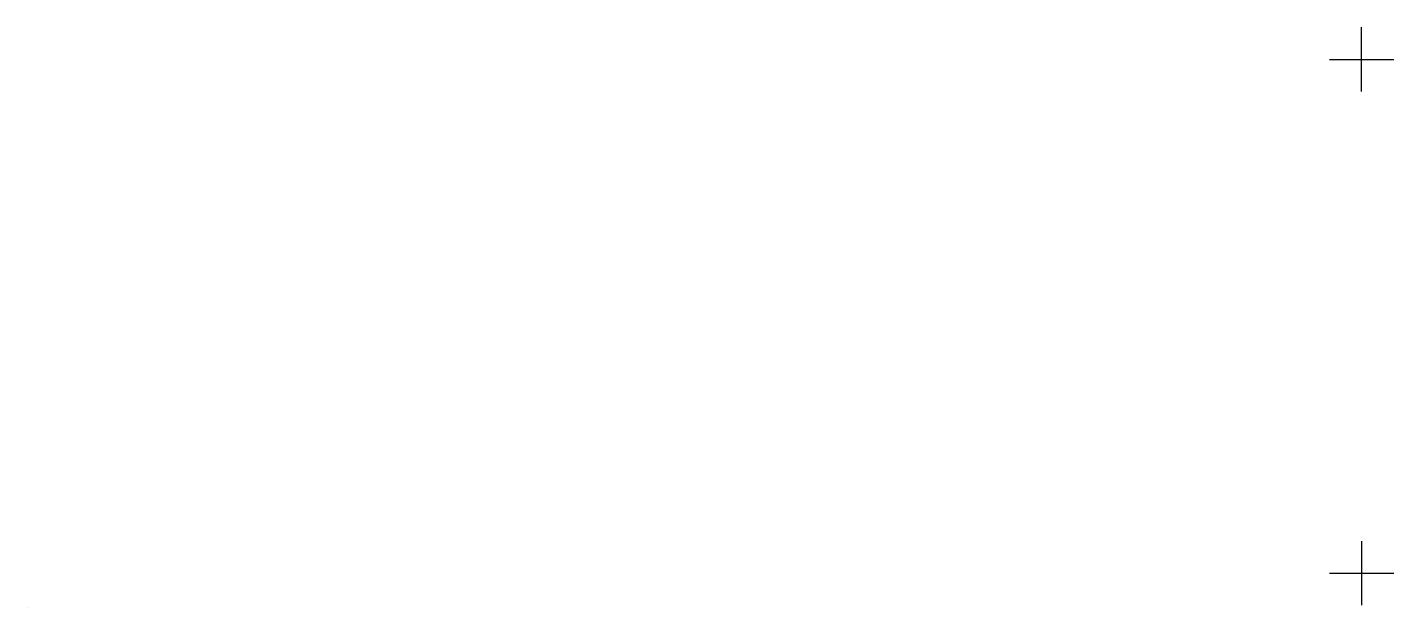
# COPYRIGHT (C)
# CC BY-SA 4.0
# Model space of a CAD drawing. Extents: x -195 to 23, y 1 to 94.
import ezdxf

# ---------------------------------------------------------------- set-up
doc = ezdxf.new("R2010")
doc.units = 0
doc.header["$LTSCALE"] = 10
doc.header["$MEASUREMENT"] = 0
doc.linetypes.add('CENTER', pattern=[2, 1.25, -0.25, 0.25, -0.25])
doc.layers.get('0').update_dxf_attribs({"linetype": 'CONTINUOUS'})
doc.layers.add('GENERAL', color=7, linetype='CONTINUOUS')

msp = doc.modelspace()

# ---------------------------------------------------------------- linework, layer by layer
at = {"color": 1, "linetype": 'CENTER', "extrusion": (0, 1, 0)}
msp.add_line((-195, 1, -174.75), (-195, 1, -225.25), dxfattribs=at)
at = {"layer": 'GENERAL', "color": 1, "linetype": 'CENTER'}
for p, q in [((18, 83.375), (18, 93.625)), ((12.875, 88.5), (23.125, 88.5)), ((18, 11.625), (18, 1.375)), ((12.875, 6.5), (23.125, 6.5))]:
    msp.add_line(p, q, dxfattribs=at)

doc.saveas('drawing.dxf')
